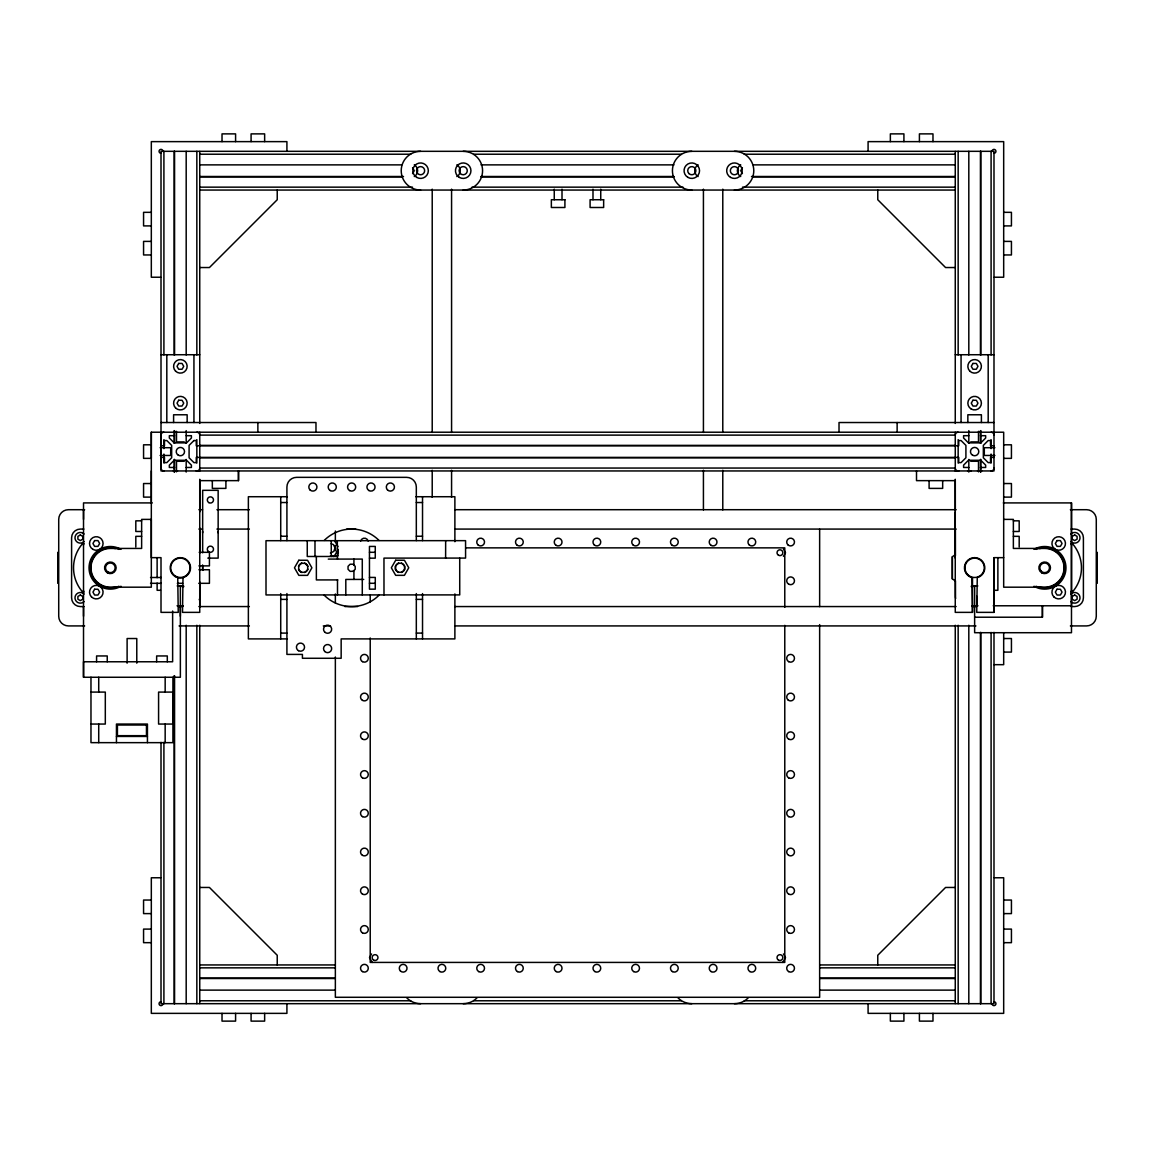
<?xml version="1.0" encoding="UTF-8"?>
<svg xmlns="http://www.w3.org/2000/svg" width="1155" height="1155" viewBox="0 0 1155 1155"><rect width="100%" height="100%" fill="white"/><g stroke="black" fill="none" stroke-linecap="round" stroke-linejoin="round"><path stroke-width="1.5" d="M183.284 586.408L180.368 586.408L180.368 677.263L83.521 677.263L83.521 661.772L172.629 661.772L172.629 611.038M83.521 616.25L83.521 606.361M83.521 519.389L83.521 509.499M1003.681 519.389L1013.368 519.389L1013.368 548.437L1044.654 548.437A19.375 19.375 0 0 1 1064.029 567.812A19.375 19.375 0 0 1 1044.654 587.188L1003.681 587.188L1003.681 432.215L151.319 432.215L151.319 557.648L161.007 557.648L161.007 612.367L178.245 612.367L177.74 577.644M161.007 432.215L161.007 470.951L993.993 470.951L993.993 277.46M180.368 616.25L180.368 606.361M202.659 532.802L202.659 531.314M218.151 532.802L218.151 531.314M238.493 480.639L238.493 470.951L238.493 480.639L199.743 480.639L199.743 612.367L182.504 612.367L183.01 577.644M955.098 580.792L952.341 578.886L952.341 556.739L955.098 554.848M955.257 558.125L955.257 511.896M955.257 479.282L955.257 612.367L972.496 612.367L971.99 577.644A10.164 10.164 0 0 1 966.287 561.98A10.164 10.164 0 0 1 982.963 561.98A10.164 10.164 0 0 1 977.26 577.644L976.755 612.367L993.993 612.367L993.993 557.648L1003.681 557.648M1042.431 617.218L1042.431 605.783L1042.431 617.218L974.632 617.218M1003.32 502.916L1071.479 502.916L1071.479 605.783L993.228 605.783M412.58 173.596L414.255 170.695L412.58 167.778M334.575 555.699L338.04 549.679M742.42 167.778L740.745 170.695L742.42 173.596M371.564 953.943L369.47 957.582L372.271 962.418M783.437 556.335L785.53 552.711L783.437 549.073M782.729 962.418L785.53 957.582L783.437 953.943M353.112 571.379L355.206 569.285L355.206 566.325L353.098 564.218L350.138 564.218L348.045 566.325L348.045 569.285L350.138 571.379L353.213 571.277M330.402 553.014L333.766 551.455L335.037 547.961L333.463 544.611L331.139 543.76M173.351 470.995L177.509 470.995M196.234 470.966L199.757 470.951L199.743 432.215M958.794 471.009L955.272 471.023L955.257 432.215M967.601 470.995L971.124 470.995M977.52 470.98L981.678 470.98M199.743 154.221L410.718 154.221M473.824 154.221L681.176 154.221M744.282 154.221L955.257 154.221M199.743 164.876L401.695 164.876M481.029 164.876L673.971 164.876M753.305 164.876L955.257 164.876M199.743 176.498L403.499 176.498M481.029 176.498L673.971 176.498M751.501 176.498L955.257 176.498M199.743 176.888L401.695 176.888M481.029 176.888L673.971 176.888M753.305 176.888L955.257 176.888M199.743 187.153L412.508 187.153M472.02 187.153L682.98 187.153M742.492 187.153L955.257 187.153M199.743 190.055L955.257 190.055M151.319 212.332L143.567 212.332L143.567 225.904L151.319 225.904M1003.681 212.332L1011.433 212.332L1011.433 225.904L1003.681 225.904M151.319 241.395L143.567 241.395L143.567 254.952L151.319 254.952M1003.681 241.395L1011.433 241.395L1011.433 254.952L1003.681 254.952M199.743 267.541L209.43 267.541L277.229 199.743L277.229 190.055M955.257 267.541L945.57 267.541L877.771 199.743L877.771 190.055M161.007 354.729L199.743 354.729M955.257 354.729L993.993 354.729M161.007 422.528L315.979 422.528L315.979 432.215M993.993 422.528L839.021 422.528L839.021 432.215M174.564 435.695L169.337 435.695L169.337 438.019L174.174 442.87L186.576 442.87L191.412 438.019L191.412 435.695L186.186 435.695M968.814 435.695L963.588 435.695L963.588 438.019L968.424 442.87L980.826 442.87L985.663 438.019L985.663 435.695L980.436 435.695M184.251 441.903L176.498 441.903L176.498 431.335M970.749 441.903L978.502 441.903L978.502 431.335M151.319 444.805L143.567 444.805L143.567 458.362L151.319 458.362L151.319 432.215M1003.681 444.805L1011.433 444.805L1011.433 458.362L1003.681 458.362M199.743 445.382L955.257 445.382M993.993 445.772L990.514 445.772L990.514 440.546L988.189 440.546L983.338 445.382L983.338 457.784L988.189 462.621L990.514 462.621L990.514 457.394L993.993 457.394M160.126 447.707L170.695 447.707L170.695 455.46L160.126 455.46M994.874 447.707L984.305 447.707L984.305 455.46L994.874 455.46M199.743 457.784L955.257 457.784M184.251 461.264L176.498 461.278L176.498 471.846M970.749 461.264L978.502 461.264L978.502 471.846M174.564 467.472L169.337 467.472L169.337 465.147L174.174 460.296L186.576 460.296L191.412 465.147L191.412 467.472L186.186 467.472M968.814 467.472L963.588 467.472L963.588 465.147L968.424 460.296L980.826 460.296L985.663 465.147L985.663 467.472L980.436 467.472M955.257 480.639L916.507 480.639L916.507 470.951M151.319 483.541L143.567 483.541L143.567 497.112L151.319 497.112M1003.681 483.541L1011.433 483.541L1011.433 497.112L1003.681 497.112M287.364 496.722L248.368 496.722L248.368 638.903L287.364 638.903M415.887 496.722L454.882 496.722L454.882 541.709M280.723 502.526L286.916 502.526M416.32 502.526L422.528 502.526M152.287 502.916L83.521 502.916L83.521 677.263M84.633 509.702L68.405 509.702A9.688 9.688 0 0 0 58.717 519.389L58.717 616.25A9.688 9.688 0 0 0 68.405 625.923L84.633 625.923M198.891 509.702L202.5 509.702M216.923 509.702L249.379 509.702M454.911 509.702L956.109 509.702M1070.367 509.702L1086.595 509.702A9.688 9.688 0 0 1 1096.283 519.389L1096.283 616.25A9.688 9.688 0 0 1 1086.595 625.923L1070.367 625.923M141.632 520.833L135.814 520.833L135.814 531.488L141.632 531.488M1013.368 520.833L1019.186 520.833L1019.186 531.488L1013.368 531.488M83.853 529.077L80.316 529.077A8.72 8.72 0 0 0 71.596 537.782L71.596 597.842A8.72 8.72 0 0 0 80.316 606.563L83.853 606.563M198.891 529.077L202.5 529.077M216.923 529.077L249.379 529.077M346.731 529.077L355.754 529.077M454.911 529.077L956.109 529.077M1071.147 529.077L1074.684 529.077A8.72 8.72 0 0 1 1083.404 537.782L1083.404 597.842A8.72 8.72 0 0 1 1074.684 606.563L1071.147 606.563M141.632 536.339L135.814 536.339L135.814 546.994M280.723 536.238L286.916 536.238M416.32 536.238L422.528 536.238M1013.368 536.339L1019.186 536.339L1019.186 546.994M465.754 547.86L784.779 547.86L784.779 607.342M337.491 548.625L338.328 552.307L337.491 556.003M199.18 552.321L209.43 552.321L209.43 565.878L198.934 565.878M369.456 552.307L375.26 552.292M330.431 555.728L337.809 555.699M337.491 556.479L307.259 556.479L307.259 540.699M207.813 558.125L218.151 558.125L218.151 490.326L202.659 490.326L202.659 552.769M369.456 558.168L375.26 558.168L375.26 546.431L369.456 546.431L369.456 589.166L375.274 589.166L375.274 577.428L369.456 577.428M328.28 559.092L362.28 559.078L362.28 594.926M198.934 569.747L209.43 569.747L209.43 583.318L198.732 583.318M150.54 577.5L161.296 577.5M363.724 579.42L345.807 579.435L345.821 594.926M337.809 579.911L316.369 579.926L316.355 556.479M150.54 583.318L161.252 583.318M177.321 583.318L182.663 583.318M369.456 583.289L375.274 583.289M971.716 586.408L974.632 586.408L974.632 632.709L1071.479 632.709L1071.479 502.916M160.444 590.292L157.123 590.292L157.123 583.102M994.556 590.292L997.877 590.292L997.877 557.923M280.723 599.387L286.916 599.387M416.32 599.387L422.528 599.387M177.047 605.783L183.284 605.783M971.716 605.783L977.953 605.783M179.068 606.563L182.678 606.563M198.891 606.563L249.379 606.563M344.926 606.563L357.545 606.563M454.911 606.563L956.109 606.563M972.322 606.563L975.932 606.563M179.068 625.923L249.379 625.923M323.299 625.923L330.503 625.923M454.911 625.923L975.932 625.923M280.723 633.099L286.916 633.099M416.32 633.099L422.528 633.099M1003.681 638.527L1011.433 638.527L1011.433 652.084L1003.681 652.084M993.993 664.674L1003.681 664.674L1003.681 632.969M90.971 692.09L105.307 692.09L105.307 724.055L90.971 724.055M116.453 736.442L147.436 736.442M199.743 887.459L209.43 887.459L277.229 955.257L277.229 964.945M955.257 887.459L945.57 887.459L877.771 955.257L877.771 964.945M151.319 900.048L143.567 900.048L143.567 913.605L151.319 913.605M1003.681 900.048L1011.433 900.048L1011.433 913.605L1003.681 913.605M151.319 929.096L143.567 929.096L143.567 942.668L151.319 942.668M1003.681 929.096L1011.433 929.096L1011.433 942.668L1003.681 942.668M199.743 964.945L334.979 964.945M820.021 964.945L955.257 964.945M199.743 967.847L334.979 967.847M820.021 967.847L955.257 967.847M199.743 978.112L334.979 978.112M820.021 978.112L955.257 978.112M199.743 978.502L334.979 978.502M820.021 978.502L955.257 978.502M199.743 990.124L334.979 990.124M820.021 990.124L955.257 990.124M199.743 1000.779L410.718 1000.779M473.824 1000.779L681.176 1000.779M744.282 1000.779L955.257 1000.779M334.589 540.684L338.04 546.676M955.286 480.032L955.329 510.669M955.373 528.687L955.416 555.671M955.459 580.763L955.488 596.89A5.818 5.818 0 0 0 955.69 598.391M459.719 558.154L459.733 594.897L266.011 594.941L265.997 540.699L465.566 540.656L465.581 558.082L383.965 558.11L383.994 594.912M445.657 540.656L445.613 558.096M353.921 559.092L353.921 565.04M353.921 570.57L353.921 579.42M337.303 540.684L337.491 559.092M337.491 579.911L337.491 594.926M333.506 555.728L333.506 556.479M331.254 540.684L331.268 556.479M314.983 540.699L314.983 556.479M199.772 479.96L199.829 510.597M199.858 528.615L199.902 552.032M199.945 582.481L199.974 596.817A5.818 5.818 0 0 1 199.209 599.734M1097.25 552.321L1097.25 583.318M993.993 557.648L993.993 612.367M993.993 632.391L993.993 877.54M991.091 151.319L991.091 354.946M991.091 439.651L991.091 448.66M991.091 454.059L991.091 463.068M991.091 632.464L991.091 1003.681M988.189 354.729L988.189 422.528M981.404 422.528L981.404 414.775L967.847 414.775L967.847 422.528M980.826 151.319L980.826 354.946M980.826 430.627L980.826 443.246M980.826 459.459L980.826 472.077M980.826 632.464L980.826 1003.681M980.436 151.319L980.436 354.946M980.436 430.627L980.436 443.246M980.436 459.459L980.436 472.077M980.436 632.464L980.436 1003.681M976.755 596.197L976.755 604.325M972.496 577.702L972.496 612.367M968.814 151.319L968.814 354.946M968.814 430.627L968.814 443.246M968.814 459.459L968.814 472.077M968.814 625.259L968.814 1003.681M961.061 354.729L961.061 422.528M958.159 151.319L958.159 354.946M958.159 439.651L958.159 463.068M958.159 625.259L958.159 1003.681M955.257 151.421L955.257 423.423M955.257 625.259L955.257 1003.58M952.341 556.739L952.341 578.886M942.668 480.639L942.668 488.392L929.096 488.392L929.096 480.639M932.98 141.632L932.98 133.879L919.409 133.879L919.409 141.632M932.98 1013.368L932.98 1021.121L919.409 1021.121L919.409 1013.368M903.917 141.632L903.917 133.879L890.361 133.879L890.361 141.632M903.917 1013.368L903.917 1021.121L890.361 1021.121L890.361 1013.368M897.132 422.528L897.132 432.215M868.084 151.319L868.084 141.632L1003.681 141.632L1003.681 277.229L993.993 277.229L993.993 151.319L161.007 151.319L161.007 277.229L151.319 277.229L151.319 141.632L286.916 141.632L286.916 151.319M868.084 1003.681L868.084 1013.368L1003.681 1013.368L1003.681 877.771L993.993 877.771L993.993 1003.681L161.007 1003.681L161.007 877.771L151.319 877.771L151.319 1013.368L286.916 1013.368L286.916 1003.681M819.646 529.192L819.646 606.606M819.646 624.61L819.646 997.285L335.354 997.285L335.354 657.022M784.779 625.36L784.779 962.418L370.221 962.418L370.221 637.979M722.785 189.16L722.785 432.432M722.785 470.273L722.785 509.918M703.424 189.16L703.424 432.432M703.424 470.273L703.424 509.918M600.744 189.175L600.744 199.743M592.991 189.175L592.991 199.743M562.009 189.175L562.009 199.743M554.256 189.175L554.256 199.743M454.882 593.915L454.882 638.903L341.158 638.903L341.158 658.278L302.422 658.278L302.422 654.409L286.916 654.409L286.916 593.583M451.576 189.16L451.576 432.432M451.576 470.273L451.576 497.314M432.215 189.16L432.215 432.432M432.215 470.273L432.215 497.314M422.528 496.722L422.528 540.598M422.528 593.583L422.528 638.903M416.32 540.598L416.32 487.035A9.688 9.688 0 0 0 406.632 477.347L296.604 477.347A9.688 9.688 0 0 0 286.916 487.035L286.916 540.598M416.32 593.583L416.32 638.903M370.221 594.724L370.221 601.928M335.354 530.997L335.354 541.796M335.354 545.391L335.354 550.805M335.354 594.002L335.354 603.011M280.723 496.722L280.723 540.598M280.723 593.583L280.723 638.903M264.639 141.632L264.639 133.879L251.083 133.879L251.083 141.632M264.639 1013.368L264.639 1021.121L251.083 1021.121L251.083 1013.368M257.868 422.528L257.868 432.215M235.591 141.632L235.591 133.879L222.02 133.879L222.02 141.632M235.591 1013.368L235.591 1021.121L222.02 1021.121L222.02 1013.368M225.904 480.639L225.904 488.392L212.332 488.392L212.332 480.639M199.743 151.421L199.743 423.423M199.743 479.282L199.743 511.896M199.743 527.951L199.743 553.173M199.743 582.005L199.743 607.227M199.743 625.259L199.743 1003.58M196.841 151.319L196.841 354.946M196.841 439.651L196.841 463.068M196.841 625.259L196.841 1003.681M193.939 354.729L193.939 422.528M187.153 422.528L187.153 414.775L173.596 414.775L173.596 422.528M186.186 151.319L186.186 354.946M186.186 430.627L186.186 443.246M186.186 459.459L186.186 472.077M186.186 625.259L186.186 1003.681M174.564 151.319L174.564 354.946M174.564 430.627L174.564 443.246M174.564 459.459L174.564 472.077M174.564 675.718L174.564 1003.681M174.174 151.319L174.174 354.946M174.174 430.627L174.174 443.246M174.174 459.459L174.174 472.077M174.174 675.718L174.174 1003.681M172.918 677.263L172.918 742.651L90.971 742.651L90.971 677.263M167.302 661.772L167.302 655.953L156.647 655.953L156.647 661.772M166.811 354.729L166.811 422.528M165.165 677.263L165.165 692.09M165.165 724.055L165.165 742.651M163.909 151.319L163.909 354.946M163.909 439.651L163.909 448.66M163.909 454.059L163.909 463.068M163.909 742.391L163.909 1003.681M161.007 277.46L161.007 432.432M161.007 447.519L161.007 455.648M161.007 742.391L161.007 877.54M157.123 557.923L157.123 577.702M151.319 470.951L151.319 502.656M147.436 742.651L147.436 724.055L116.453 724.055L116.453 742.651M136.781 663.172L136.781 638.527L127.108 638.527L127.108 663.172M107.242 661.772L107.242 655.953L96.587 655.953L96.587 661.772M98.724 677.263L98.724 692.09M98.724 724.055L98.724 742.651M57.75 552.321L57.75 583.318M84.084 601.596A5.327 5.327 0 0 1 76.548 601.596A5.327 5.327 0 0 1 76.548 594.06A5.327 5.327 0 0 1 84.084 594.06M84.084 541.551A5.327 5.327 0 0 1 76.548 541.551A5.327 5.327 0 0 1 76.548 534.014A5.327 5.327 0 0 1 84.084 534.014M1070.916 534.014A5.327 5.327 0 0 1 1078.452 534.014A5.327 5.327 0 0 1 1078.452 541.551A5.327 5.327 0 0 1 1070.916 541.551M1070.916 594.06A5.327 5.327 0 0 1 1078.452 594.06A5.327 5.327 0 0 1 1078.452 601.596A5.327 5.327 0 0 1 1070.916 601.596M698.096 176.556A6.786 6.786 0 0 1 698.096 164.819M740.716 176.556A6.786 6.786 0 0 1 740.716 164.819M456.904 164.819A6.786 6.786 0 0 1 456.904 176.556M414.284 164.819A6.786 6.786 0 0 1 414.284 176.556M178.621 585.946A6.786 6.786 0 0 1 183.761 586.625M971.24 586.625A6.786 6.786 0 0 1 976.379 585.946M1071.003 543.601A5.818 5.818 0 0 1 1071.58 545.001M1071.58 590.624A5.818 5.818 0 0 1 1071.003 592.024M83.42 545.001A5.818 5.818 0 0 1 83.997 543.601M83.997 592.024A5.818 5.818 0 0 1 83.42 590.624M991.091 432.215A2.902 2.902 0 0 1 993.993 435.117M993.993 468.049A2.902 2.902 0 0 1 991.091 470.951M958.159 470.951A2.902 2.902 0 0 1 955.257 468.049L199.743 468.049A2.902 2.902 0 0 1 196.841 470.951M958.159 432.215A2.902 2.902 0 0 0 955.257 435.117L199.743 435.117A2.902 2.902 0 0 0 196.841 432.215M163.909 470.951A2.902 2.902 0 0 1 161.007 468.049L161.007 457.394L164.486 457.394L164.486 462.621L166.811 462.621L171.662 457.784L171.662 445.382L166.811 440.546L164.486 440.546L164.486 445.772L161.007 445.772L161.007 435.117A2.902 2.902 0 0 1 163.909 432.215M161.007 153.254A1.935 1.935 0 0 1 159.072 151.319A1.935 1.935 0 0 1 161.007 149.385A1.935 1.935 0 0 1 162.942 151.319M992.058 151.319A1.935 1.935 0 0 1 993.993 149.385A1.935 1.935 0 0 1 995.928 151.319A1.935 1.935 0 0 1 993.993 153.254M162.942 1003.681A1.935 1.935 0 0 1 161.007 1005.615A1.935 1.935 0 0 1 159.072 1003.681A1.935 1.935 0 0 1 161.007 1001.746M993.993 1001.746A1.935 1.935 0 0 1 995.928 1003.681A1.935 1.935 0 0 1 993.993 1005.615A1.935 1.935 0 0 1 992.058 1003.681M121.001 586.264A21.31 21.31 0 0 1 89.036 567.812A21.31 21.31 0 0 1 121.001 549.361M1033.999 549.361A21.31 21.31 0 0 1 1065.964 567.812A21.31 21.31 0 0 1 1033.999 586.264M307.865 569.069A4.837 4.837 0 0 1 304.444 572.49M301.946 572.49A4.837 4.837 0 0 1 298.51 569.069M298.51 566.556A4.837 4.837 0 0 1 301.946 563.135M304.444 563.135A4.837 4.837 0 0 1 307.865 566.556M379.013 595.215A38.75 38.75 0 0 1 324.223 595.215M324.223 540.425A38.75 38.75 0 0 1 379.013 540.425M401.305 563.135A4.837 4.837 0 0 1 401.305 572.49M398.793 572.49A4.837 4.837 0 0 1 398.793 563.135M977.823 585.932A18.408 18.408 0 0 1 971.427 585.932M1036.049 549.376A20.342 20.342 0 0 1 1064.997 567.812A20.342 20.342 0 0 1 1036.049 586.249M1039.514 548.639A19.852 19.852 0 0 1 1064.506 567.812A19.852 19.852 0 0 1 1039.514 587M1071.782 542.937A36.801 36.801 0 0 1 1071.782 592.688M183.573 585.932A18.408 18.408 0 0 1 177.177 585.932M118.951 586.249A20.342 20.342 0 0 1 90.003 567.812A20.342 20.342 0 0 1 118.951 549.376M115.486 587A19.852 19.852 0 0 1 90.494 567.812A19.852 19.852 0 0 1 115.486 548.639M83.218 592.688A36.801 36.801 0 0 1 83.218 542.937M360.663 541.045A3.869 3.869 0 0 1 368.156 541.045M463.198 151.319A19.375 19.375 0 0 1 482.573 170.695A19.375 19.375 0 0 1 463.198 190.055M420.593 190.055A19.375 19.375 0 0 1 401.218 170.695A19.375 19.375 0 0 1 420.593 151.319M416.522 170.695A4.071 4.071 0 0 1 422.311 166.999A4.071 4.071 0 0 1 423.206 173.799A4.071 4.071 0 0 1 416.652 171.749M476.9 998.007A19.375 19.375 0 0 1 463.198 1003.681M420.593 1003.681A19.375 19.375 0 0 1 406.892 998.007M734.407 151.319A19.375 19.375 0 0 1 753.782 170.695A19.375 19.375 0 0 1 734.407 190.055M691.802 190.055A19.375 19.375 0 0 1 672.427 170.695A19.375 19.375 0 0 1 691.802 151.319M738.348 171.749A4.071 4.071 0 0 1 731.794 173.799A4.071 4.071 0 0 1 732.689 166.999A4.071 4.071 0 0 1 738.478 170.695M748.108 998.007A19.375 19.375 0 0 1 734.407 1003.681M691.802 1003.681A19.375 19.375 0 0 1 678.101 998.007M172.918 692.09L172.918 724.055L158.582 724.055L158.582 692.09L172.918 692.09M202.659 565.257L202.659 570.368L202.659 565.257M178.693 363.435L177.018 366.352L178.693 369.254L182.057 369.254L183.732 366.352L182.057 363.435L178.693 363.435M94.623 540.583L92.949 543.485L94.623 546.387L97.973 546.387L99.662 543.485L97.973 540.583L94.623 540.583M178.693 400.251L177.018 403.153L178.693 406.055L182.057 406.055L183.732 403.153L182.057 400.251L178.693 400.251M94.623 589.238L92.949 592.14L94.623 595.042L97.973 595.042L99.662 592.14L97.973 589.238L94.623 589.238M298.827 560.262L294.467 567.812L298.842 575.363L307.548 575.363L311.908 567.812L307.548 560.262L298.827 560.262M395.689 560.247L391.328 567.798L395.689 575.334L404.409 575.334L408.769 567.784L404.409 560.233L395.689 560.247M972.943 363.435L971.268 366.352L972.943 369.254L976.307 369.254L977.982 366.352L976.307 363.435L972.943 363.435M972.943 400.251L971.268 403.153L972.943 406.055L976.307 406.055L977.982 403.153L976.307 400.251L972.943 400.251M1057.027 540.583L1055.338 543.485L1057.027 546.387L1060.377 546.387L1062.051 543.485L1060.377 540.583L1057.027 540.583M1057.027 589.238L1055.338 592.14L1057.027 595.042L1060.377 595.042L1062.051 592.14L1060.377 589.238L1057.027 589.238M193.939 440.546L189.088 445.382L189.088 457.784L193.939 462.621L196.263 462.621L196.263 457.394L958.737 457.394L958.737 462.621L961.061 462.621L965.912 457.784L965.912 445.382L961.061 440.546L958.737 440.546L958.737 445.772L196.263 445.772L196.263 440.546L193.939 440.546M301.34 563.337L298.712 565.964L298.712 569.675L301.34 572.288L305.05 572.288L307.663 569.675L307.663 565.964L305.05 563.337L301.34 563.337M398.201 563.322L395.573 565.936L395.573 569.646L398.201 572.259L401.911 572.259L404.524 569.646L404.524 565.936L401.897 563.308L398.201 563.322M80.316 534.982L77.89 536.382L77.89 539.183L80.316 540.583L82.741 539.183L82.741 536.382L80.316 534.982M80.316 595.042L77.89 596.442L77.89 599.228L80.316 600.629L82.741 599.228L82.741 596.442L80.316 595.042M1074.684 534.982L1072.259 536.382L1072.259 539.183L1074.684 540.583L1077.11 539.183L1077.11 536.382L1074.684 534.982M1074.684 595.042L1072.259 596.442L1072.259 599.228L1074.684 600.629L1077.11 599.228L1077.11 596.442L1074.684 595.042M564.91 199.743L551.354 199.743L551.354 207.496L564.91 207.496L564.91 199.743M603.646 199.743L590.09 199.743L590.09 207.496L603.646 207.496L603.646 199.743M151.319 519.389L141.632 519.389L141.632 548.437L110.346 548.437A19.375 19.375 0 0 0 90.971 567.812A19.375 19.375 0 0 0 110.346 587.188L151.319 587.188L151.319 519.389M146.468 725.022L117.42 725.022L117.42 735.677L146.468 735.677L146.468 725.022M175.286 576.619A10.164 10.164 0 0 0 190.546 567.812A10.164 10.164 0 0 0 175.286 559.006A10.164 10.164 0 0 0 175.286 576.619M107.444 572.851A5.818 5.818 0 0 0 116.15 567.812A5.818 5.818 0 0 0 107.444 562.788A5.818 5.818 0 0 0 107.444 572.851M1041.752 572.851A5.818 5.818 0 0 0 1050.473 567.812A5.818 5.818 0 0 0 1041.752 562.788A5.818 5.818 0 0 0 1041.752 572.851M175.574 407.946A6.786 6.786 0 0 0 186.922 404.914A6.786 6.786 0 0 0 178.621 396.598A6.786 6.786 0 0 0 175.574 407.946M175.574 371.145A6.786 6.786 0 0 0 186.922 368.099A6.786 6.786 0 0 0 178.621 359.797A6.786 6.786 0 0 0 175.574 371.145M971.24 409.029A6.786 6.786 0 0 0 981.404 403.153A6.786 6.786 0 0 0 971.24 397.277A6.786 6.786 0 0 0 971.24 409.029M969.825 371.145A6.786 6.786 0 0 0 981.173 368.099A6.786 6.786 0 0 0 972.871 359.797A6.786 6.786 0 0 0 969.825 371.145M972.539 455.185A4.158 4.158 0 0 0 978.79 451.576A4.158 4.158 0 0 0 972.539 447.981A4.158 4.158 0 0 0 972.539 455.185M178.289 455.185A4.158 4.158 0 0 0 184.54 451.576A4.158 4.158 0 0 0 178.289 447.981A4.158 4.158 0 0 0 178.289 455.185M107.92 572.014A4.837 4.837 0 0 0 115.182 567.812A4.837 4.837 0 0 0 107.92 563.626A4.837 4.837 0 0 0 107.92 572.014M175.531 576.201A9.688 9.688 0 0 0 190.055 567.812A9.688 9.688 0 0 0 175.531 559.424A9.688 9.688 0 0 0 175.531 576.201M967.775 574.67A9.688 9.688 0 0 0 983.988 570.325A9.688 9.688 0 0 0 972.12 558.457A9.688 9.688 0 0 0 967.775 574.67M1041.233 571.234A4.837 4.837 0 0 0 1049.332 569.069A4.837 4.837 0 0 0 1043.398 563.135A4.837 4.837 0 0 0 1041.233 571.234M208.853 502.627A3.104 3.104 0 0 0 213.502 499.942A3.104 3.104 0 0 0 208.853 497.256A3.104 3.104 0 0 0 208.853 502.627M208.203 551.411A3.104 3.104 0 0 0 213.401 550.025A3.104 3.104 0 0 0 209.604 546.228A3.104 3.104 0 0 0 208.203 551.411M92.905 549.361A6.786 6.786 0 0 0 103.084 543.485A6.786 6.786 0 0 0 92.905 537.609A6.786 6.786 0 0 0 92.905 549.361M91.505 596.933A6.786 6.786 0 0 0 102.853 593.901A6.786 6.786 0 0 0 94.551 585.585A6.786 6.786 0 0 0 91.505 596.933M1053.909 596.933A6.786 6.786 0 0 0 1065.242 593.901A6.786 6.786 0 0 0 1056.941 585.585A6.786 6.786 0 0 0 1053.909 596.933M1053.909 548.279A6.786 6.786 0 0 0 1065.242 545.247A6.786 6.786 0 0 0 1056.941 536.945A6.786 6.786 0 0 0 1053.909 548.279M368.965 490.557A4.071 4.071 0 0 0 375.057 487.035A4.071 4.071 0 0 0 368.965 483.512A4.071 4.071 0 0 0 368.965 490.557M349.59 490.557A4.071 4.071 0 0 0 355.697 487.035A4.071 4.071 0 0 0 349.59 483.512A4.071 4.071 0 0 0 349.59 490.557M330.215 490.557A4.071 4.071 0 0 0 336.322 487.035A4.071 4.071 0 0 0 330.215 483.512A4.071 4.071 0 0 0 330.215 490.557M324.728 651.478A4.071 4.071 0 0 0 331.528 649.644A4.071 4.071 0 0 0 326.547 644.663A4.071 4.071 0 0 0 324.728 651.478M324.728 632.103A4.071 4.071 0 0 0 331.528 630.269A4.071 4.071 0 0 0 326.547 625.288A4.071 4.071 0 0 0 324.728 632.103M298.452 650.684A4.071 4.071 0 0 0 304.545 647.161A4.071 4.071 0 0 0 298.452 643.638A4.071 4.071 0 0 0 298.452 650.684M387.488 489.908A4.071 4.071 0 0 0 394.303 488.089A4.071 4.071 0 0 0 389.307 483.108A4.071 4.071 0 0 0 387.488 489.908M310.002 489.908A4.071 4.071 0 0 0 316.802 488.089A4.071 4.071 0 0 0 311.821 483.108A4.071 4.071 0 0 0 310.002 489.908M778.484 960.094A2.902 2.902 0 0 0 782.845 957.582A2.902 2.902 0 0 0 778.484 955.055A2.902 2.902 0 0 0 778.484 960.094M778.484 555.223A2.902 2.902 0 0 0 782.845 552.711A2.902 2.902 0 0 0 778.484 550.184A2.902 2.902 0 0 0 778.484 555.223M373.614 960.094A2.902 2.902 0 0 0 377.974 957.582A2.902 2.902 0 0 0 373.614 955.055A2.902 2.902 0 0 0 373.614 960.094M362.468 932.85A3.869 3.869 0 0 0 368.286 929.486A3.869 3.869 0 0 0 362.468 926.137A3.869 3.869 0 0 0 362.468 932.85M362.468 971.586A3.869 3.869 0 0 0 368.286 968.237A3.869 3.869 0 0 0 362.468 964.873A3.869 3.869 0 0 0 362.468 971.586M400.41 970.965A3.869 3.869 0 0 0 406.892 969.233A3.869 3.869 0 0 0 402.157 964.497A3.869 3.869 0 0 0 400.41 970.965M439.954 971.586A3.869 3.869 0 0 0 445.772 968.237A3.869 3.869 0 0 0 439.954 964.873A3.869 3.869 0 0 0 439.954 971.586M633.676 971.586A3.869 3.869 0 0 0 639.495 968.237A3.869 3.869 0 0 0 633.676 964.873A3.869 3.869 0 0 0 633.676 971.586M517.44 971.586A3.869 3.869 0 0 0 523.258 968.237A3.869 3.869 0 0 0 517.44 964.873A3.869 3.869 0 0 0 517.44 971.586M556.19 971.586A3.869 3.869 0 0 0 562.009 968.237A3.869 3.869 0 0 0 556.19 964.873A3.869 3.869 0 0 0 556.19 971.586M478.704 971.586A3.869 3.869 0 0 0 484.508 968.237A3.869 3.869 0 0 0 478.704 964.873A3.869 3.869 0 0 0 478.704 971.586M711.162 971.586A3.869 3.869 0 0 0 716.981 968.237A3.869 3.869 0 0 0 711.162 964.873A3.869 3.869 0 0 0 711.162 971.586M672.427 971.586A3.869 3.869 0 0 0 678.23 968.237A3.869 3.869 0 0 0 672.427 964.873A3.869 3.869 0 0 0 672.427 971.586M594.941 971.586A3.869 3.869 0 0 0 600.744 968.237A3.869 3.869 0 0 0 594.941 964.873A3.869 3.869 0 0 0 594.941 971.586M749.913 971.586A3.869 3.869 0 0 0 755.717 968.237A3.869 3.869 0 0 0 749.913 964.873A3.869 3.869 0 0 0 749.913 971.586M362.468 661.642A3.869 3.869 0 0 0 368.286 658.278A3.869 3.869 0 0 0 362.468 654.928A3.869 3.869 0 0 0 362.468 661.642M362.468 700.378A3.869 3.869 0 0 0 368.286 697.028A3.869 3.869 0 0 0 362.468 693.664A3.869 3.869 0 0 0 362.468 700.378M362.468 739.128A3.869 3.869 0 0 0 368.286 735.764A3.869 3.869 0 0 0 362.468 732.414A3.869 3.869 0 0 0 362.468 739.128M362.468 777.864A3.869 3.869 0 0 0 368.286 774.514A3.869 3.869 0 0 0 362.468 771.165A3.869 3.869 0 0 0 362.468 777.864M362.468 816.614A3.869 3.869 0 0 0 368.286 813.25A3.869 3.869 0 0 0 362.468 809.9A3.869 3.869 0 0 0 362.468 816.614M362.468 855.35A3.869 3.869 0 0 0 368.286 852A3.869 3.869 0 0 0 362.468 848.651A3.869 3.869 0 0 0 362.468 855.35M362.468 894.1A3.869 3.869 0 0 0 368.286 890.75A3.869 3.869 0 0 0 362.468 887.387A3.869 3.869 0 0 0 362.468 894.1M788.648 932.85A3.869 3.869 0 0 0 794.467 929.486A3.869 3.869 0 0 0 788.648 926.137A3.869 3.869 0 0 0 788.648 932.85M788.648 894.1A3.869 3.869 0 0 0 794.467 890.75A3.869 3.869 0 0 0 788.648 887.387A3.869 3.869 0 0 0 788.648 894.1M788.648 855.35A3.869 3.869 0 0 0 794.467 852A3.869 3.869 0 0 0 788.648 848.651A3.869 3.869 0 0 0 788.648 855.35M788.648 777.864A3.869 3.869 0 0 0 794.467 774.514A3.869 3.869 0 0 0 788.648 771.165A3.869 3.869 0 0 0 788.648 777.864M788.648 661.642A3.869 3.869 0 0 0 794.467 658.278A3.869 3.869 0 0 0 788.648 654.928A3.869 3.869 0 0 0 788.648 661.642M788.648 739.128A3.869 3.869 0 0 0 794.467 735.764A3.869 3.869 0 0 0 788.648 732.414A3.869 3.869 0 0 0 788.648 739.128M787.854 699.771A3.869 3.869 0 0 0 794.337 698.024A3.869 3.869 0 0 0 789.587 693.289A3.869 3.869 0 0 0 787.854 699.771M788.648 584.156A3.869 3.869 0 0 0 794.467 580.792A3.869 3.869 0 0 0 788.648 577.442A3.869 3.869 0 0 0 788.648 584.156M594.132 544.785A3.869 3.869 0 0 0 600.614 543.052A3.869 3.869 0 0 0 595.865 538.302A3.869 3.869 0 0 0 594.132 544.785M556.19 545.405A3.869 3.869 0 0 0 562.009 542.056A3.869 3.869 0 0 0 556.19 538.692A3.869 3.869 0 0 0 556.19 545.405M671.618 544.785A3.869 3.869 0 0 0 678.101 543.052A3.869 3.869 0 0 0 673.351 538.302A3.869 3.869 0 0 0 671.618 544.785M477.896 544.785A3.869 3.869 0 0 0 484.378 543.052A3.869 3.869 0 0 0 479.643 538.302A3.869 3.869 0 0 0 477.896 544.785M787.854 544.785A3.869 3.869 0 0 0 794.337 543.052A3.869 3.869 0 0 0 789.587 538.302A3.869 3.869 0 0 0 787.854 544.785M632.882 544.785A3.869 3.869 0 0 0 639.365 543.052A3.869 3.869 0 0 0 634.615 538.302A3.869 3.869 0 0 0 632.882 544.785M711.162 545.405A3.869 3.869 0 0 0 716.981 542.056A3.869 3.869 0 0 0 711.162 538.692A3.869 3.869 0 0 0 711.162 545.405M749.104 544.785A3.869 3.869 0 0 0 755.587 543.052A3.869 3.869 0 0 0 750.851 538.302A3.869 3.869 0 0 0 749.104 544.785M516.646 544.785A3.869 3.869 0 0 0 523.128 543.052A3.869 3.869 0 0 0 518.378 538.302A3.869 3.869 0 0 0 516.646 544.785M788.648 816.614A3.869 3.869 0 0 0 794.467 813.25A3.869 3.869 0 0 0 788.648 809.9A3.869 3.869 0 0 0 788.648 816.614M788.648 971.586A3.869 3.869 0 0 0 794.467 968.237A3.869 3.869 0 0 0 788.648 964.873A3.869 3.869 0 0 0 788.648 971.586M460.325 173.568A4.071 4.071 0 0 0 467.14 171.749A4.071 4.071 0 0 0 462.159 166.753A4.071 4.071 0 0 0 460.325 173.568M416.71 177.394A7.753 7.753 0 0 0 428.332 170.695A7.753 7.753 0 0 0 416.71 163.981A7.753 7.753 0 0 0 416.71 177.394M459.329 177.394A7.753 7.753 0 0 0 470.951 170.695A7.753 7.753 0 0 0 459.329 163.981A7.753 7.753 0 0 0 459.329 177.394M688.914 173.568A4.071 4.071 0 0 0 695.729 171.749A4.071 4.071 0 0 0 690.748 166.753A4.071 4.071 0 0 0 688.914 173.568M687.918 177.394A7.753 7.753 0 0 0 699.54 170.695A7.753 7.753 0 0 0 687.918 163.981A7.753 7.753 0 0 0 687.918 177.394M730.538 177.394A7.753 7.753 0 0 0 742.16 170.695A7.753 7.753 0 0 0 730.538 163.981A7.753 7.753 0 0 0 730.538 177.394"/></g></svg>
